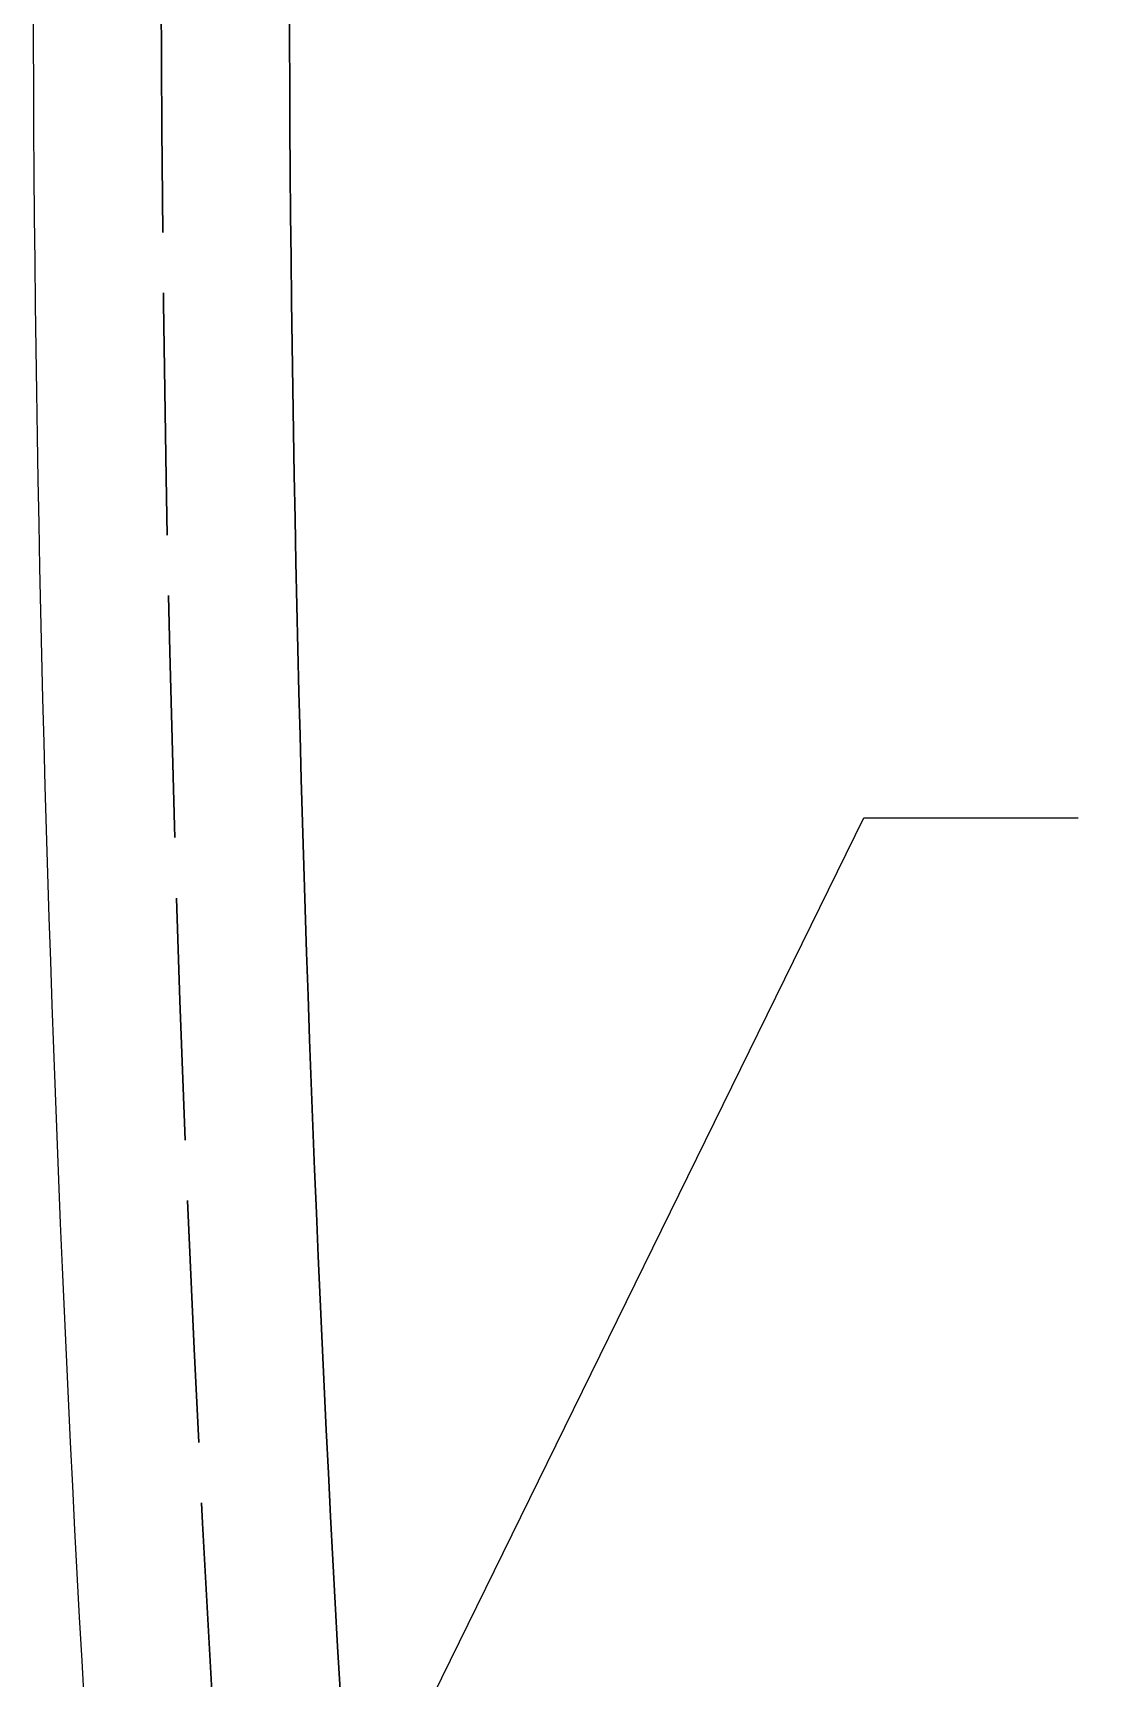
# Model space of a CAD drawing. Header units: millimetres. Extents: x 222 to 1745, y 294 to 1363.
# Drawn here: x 671.9 to 724.5, y 731.2 to 812.7 of the extents above; entities that cross this region are included whole.
import ezdxf

# ---------------------------------------------------------------- set-up
doc = ezdxf.new("R2010")
doc.units = ezdxf.units.MM
doc.linetypes.add('ACAD_ISO02W100', pattern=[15, 12, -3])
for name, color, linetype, lineweight in [('尺寸標注', 1, 'Continuous', 30), ('文字', 3, 'Continuous', 30), ('虚线', 2, 'ACAD_ISO02W100', 30)]:
    doc.layers.add(name, color=color, linetype=linetype, lineweight=lineweight)
doc.styles.get("Standard").update_dxf_attribs({"font": 'arial.ttf'})
doc.dimstyles.new('DIMSTYLE_1', dxfattribs={"dimtxt": 9.5, "dimasz": 7, "dimexe": 0.18, "dimexo": 0.0625, "dimgap": 1, "dimtad": 1, "dimtoh": 1, "dimdsep": 46, "dimtxsty": 'Standard', "dimblk": '_FILLED', "dimcen": 0.09, "dimadec": 0, "dimazin": 0, "dimtp": 0.01, "dimtm": 0.01, "dimtfac": 1, "dimtofl": 0, "dimtmove": 0, "dimatfit": 3, "dimldrblk": '_FILLED', "dimfxl": 1, "dimtolj": 1, "dimarcsym": 0})

# ---------------------------------------------------------------- blocks, each defined once
blk = doc.blocks.new('_FILLED')
at = {"color": 0, "linetype": 'ByBlock'}
blk.add_solid([(0, 0), (-1, 0.214), (-1, -0.214)], dxfattribs=at)

msp = doc.modelspace()

# ---------------------------------------------------------------- linework, layer by layer
msp.add_lwpolyline([(1222.177, 862.246, 0.397118), (993.522, 1091.241, 0.014687), (903.371, 1091.306, 0.39796), (672.421, 860.014, 0.022582), (674.918, 721.219, 0.372313), (790.21, 603.734, 0.041743), (1109.955, 604.194, 0.370455), (1219.377, 715.612, 0.023859)], format="xyb", close=True)
at = {"layer": '文字'}
msp.add_lwpolyline([(1108.878, 616.848, 0.370455), (1206.706, 716.46, 0.023859), (1209.482, 861.883, 0.397118), (993.139, 1078.546, 0.014687), (903.735, 1078.611, 0.39796), (685.117, 859.669, 0.022582), (687.593, 722.02, 0.372313), (791.25, 616.391, 0.041743)], format="xyb", close=True, dxfattribs=at)
at = {"layer": '虚线'}
msp.add_lwpolyline([(1109.417, 610.521, 0.370455), (1213.041, 716.036, 0.023859), (1215.83, 862.064, 0.397118), (993.33, 1084.893, 0.014687), (903.553, 1084.959, 0.39796), (678.769, 859.842, 0.022582), (681.256, 721.62, 0.372313), (790.73, 610.062, 0.041743), (1109.417, 610.521)], format="xyb", dxfattribs=at)

# ---------------------------------------------------------------- leaders
at = {"layer": '尺寸標注', "color": 1, "ltscale": 5}
msp.add_leader([(687.593, 722.02), (713.015, 773.84), (723.644, 773.84)], dimstyle='DIMSTYLE_1', dxfattribs=at)

doc.saveas('drawing.dxf')
